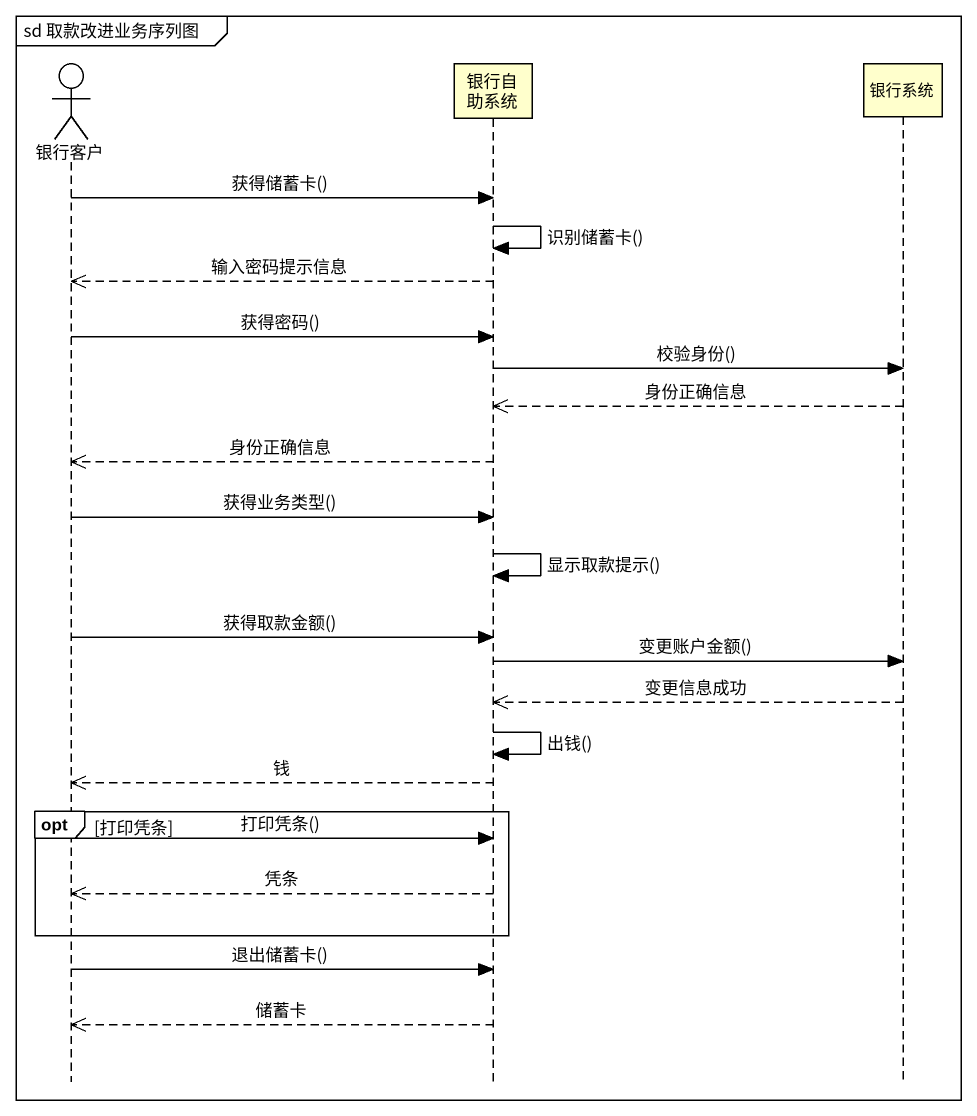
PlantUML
@startuml
mainframe sd 取款改进业务序列图
hide footbox
actor 银行客户
participant 银行自助系统
participant 银行系统

银行客户 -> 银行自助系统 : 获得储蓄卡()
银行自助系统 -> 银行自助系统 : 识别储蓄卡()
银行自助系统 -->> 银行客户 : 输入密码提示信息
银行客户 -> 银行自助系统 : 获得密码()
银行自助系统 -> 银行系统 : 校验身份()
银行系统 -->> 银行自助系统 : 身份正确信息
银行自助系统 -->> 银行客户 : 身份正确信息
银行客户 -> 银行自助系统 : 获得业务类型()
银行自助系统 -> 银行自助系统 : 显示取款提示()
银行客户 -> 银行自助系统 : 获得取款金额()
银行自助系统 -> 银行系统 : 变更账户金额()
银行系统 -->> 银行自助系统 : 变更信息成功
银行自助系统 -> 银行自助系统 : 出钱()
银行自助系统 -->> 银行客户 : 钱
opt 打印凭条
  银行客户 -> 银行自助系统 : 打印凭条()
  银行自助系统 -->> 银行客户 : 凭条
end
银行客户 -> 银行自助系统 : 退出储蓄卡()
银行自助系统 -->> 银行客户 : 储蓄卡
@enduml
